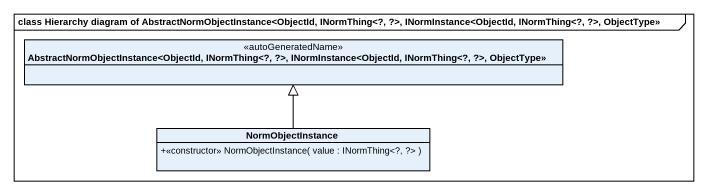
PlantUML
@startuml
mainframe class Hierarchy diagram of AbstractNormObjectInstance<ObjectId, INormThing<?, ?>, INormInstance<ObjectId, INormThing<?, ?>, ObjectType>>
hide circle
hide empty members
skinparam classAttributeIconSize 0
class "AbstractNormObjectInstance<ObjectId, INormThing<?, ?>, INormInstance<ObjectId, INormThing<?, ?>, ObjectType>>" as AbstractNormObjectInstance <<autoGeneratedName>>
class NormObjectInstance {
  +<<constructor>> NormObjectInstance( value : INormThing<?, ?> )
}
NormObjectInstance -up-|> AbstractNormObjectInstance
@enduml
